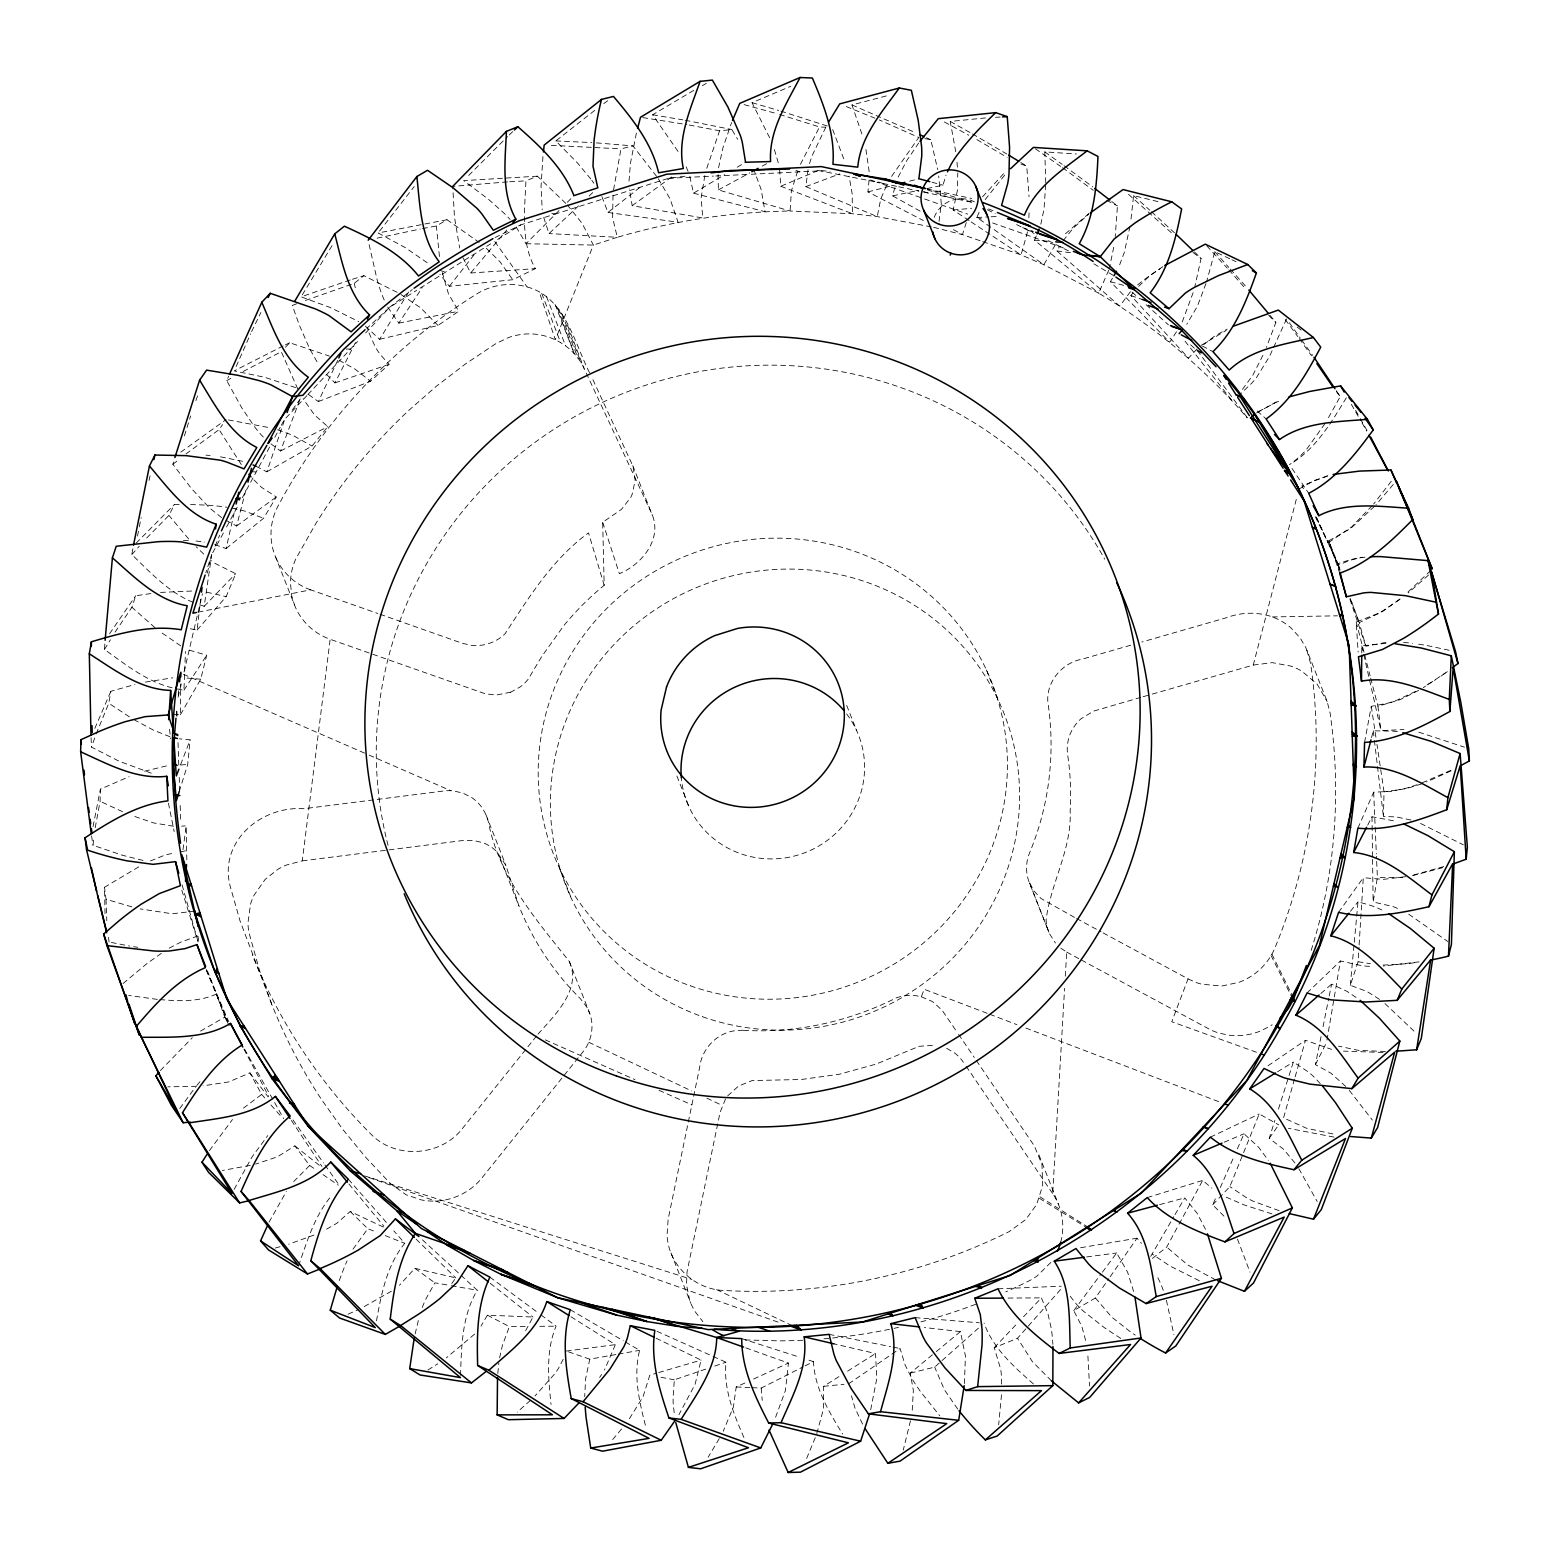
<?xml version="1.0" encoding="UTF-8"?>
<svg xmlns="http://www.w3.org/2000/svg" width="1550" height="1550" viewBox="0 0 1550 1550"><rect width="100%" height="100%" fill="white"/><g stroke="black" fill="none" stroke-linecap="round" stroke-linejoin="round"><path stroke-width="0.75" stroke-dasharray="5 3.75" d="M173.523 714.337L180.439 714.686L180.73 684.015M1361.753 652.918L1361.811 645.866L1387.017 643.231M629.009 181.176L630.462 163.157L636.43 132.874M718.057 174.588L718.406 189.914L790.093 211.013L852.423 213.726L877.242 216.612L931.298 226.881M95.209 827.739L100.111 801.273L100.401 789.144L129.154 776.627M1410.946 820.028L1396.143 816.908L1383.433 816.482L1384.034 791.856L1376.962 744.349M460.544 1375.334C461.474 1346.543 461.919 1315.717 477.264 1290.239L461.358 1275.611M705.792 1369.096L674.308 1379.81L673.514 1392.132A75.214 73.431 -21.5 0 0 673.262 1404.668L674.579 1415.848M713.077 1356.424L726.02 1362.217C723.211 1389.304 734.158 1415.169 744.736 1439.408M744.911 1383.007L736.211 1386.979L733.421 1406.993L723.211 1431.289M745.86 1347.899L788.446 1363.07L785.462 1390.35L774.535 1420.11M1045.669 184.799L1044.022 209.095L1040.825 224.149M177.146 688.917L183.946 690.234L185.458 651.62M1028.871 217.814L1029.064 212.66M1060.665 1242.325C1065.237 1225.934 1062.312 1207.663 1052.683 1193.616L1064.598 988.319M1065.296 976.229L1066.71 952.087L1060.646 948.058M1111.776 201.539L1117.453 205.898L1115.225 236.588M1001.494 1394.709L998.665 1424.76M186.833 859.804L186.194 825.762L181.583 826.189M565.789 203.341L537.366 176.177L525.915 180.846C524.83 209.889 520.393 242.071 535.331 268.634L512.779 279.717L449.345 286.304L439.929 274.234M1379.519 999.362L1367.061 991.516L1350.302 985.296L1358.091 961.756L1358.982 947.341M1359.118 944.938L1363.303 877.688L1383.084 879.393L1406.644 876.564M172.127 687.812C146.63 681.477 125.434 664.427 104.489 649.469L105.129 640.286M869.066 180.071L867.942 191.929L923.413 220.526M613.025 195.184L612.618 217.736L617.288 237.305C673.436 220.797 731.581 211.866 790.093 211.013L791.391 190.863L797.708 170.926M497.783 1373.455L498.848 1363.07M1350.302 985.296L1354.041 944.744M1354.274 942.361L1358.013 901.829L1369.58 905.084A75.698 73.916 -21.5 0 1 1379.345 908.784L1381.786 909.947M176.216 716.023L176.874 709.416L177.107 716.274M178.289 695.059L178.734 690.641M179.257 791.527L187.705 764.402L190.127 739.854L179.393 738.827M964.429 1383.588L965.417 1355.94L960.419 1331.624L924.42 1327.517M1158.005 201.616L1133.592 195.61L1130.88 220.197M886.484 185.574L880.71 199.175L877.242 216.612L805.845 186.62L808.054 169.667M542.946 156.531L541.028 186.426L542.229 209.851M190.34 628.757L197.121 630.075L200.667 599.269M912.233 1410.287L913.357 1390.544L910.276 1373.126L934.417 1353.15M143.026 860.424L122.469 855.271L92.981 845.292L94.085 836.516M271.696 1004.226L240.017 920.855L230.156 886.154C218.589 841.456 261.233 805.632 303.955 808.712L443.688 791.004A69.672 68.026 -21.5 0 1 446.109 790.752L448.493 790.655A96.953 94.647 -21.5 0 1 450.895 790.713A73.954 72.211 -21.5 0 1 453.278 790.887L462.656 793.019L470.929 797.068A63.395 61.903 -21.5 0 1 473.467 798.831C481.488 804.779 486.739 813.886 488.715 823.612C499.681 877.784 536.184 919.828 569.257 961.387L589.93 1013.913C594.289 1026.584 591.538 1041.271 583.11 1051.656L482.147 1177.671C469.999 1192.977 450.372 1201.909 430.861 1201.056A62.794 61.303 -21.5 0 1 421.213 1199.894L406.022 1194.74L390.464 1183.619L365.664 1157.288L342.744 1129.349L321.819 1099.957A550.308 537.269 -21.5 0 1 271.715 1004.226L259.489 970.319L248.949 932.519A67.948 66.34 -21.5 0 1 247.942 923.044L250.519 904.134A57.621 56.246 -21.5 0 1 254.064 895.164L265.166 879.393L277.857 869.317A66.359 64.79 -21.5 0 1 286.576 864.977L302.269 860.87L330.169 639.278C314.069 633.698 300.603 620.891 294.481 604.946L274.738 554.803C268.731 539.071 270.068 520.858 278.012 506.056C324.144 419.469 393.545 345.805 476.761 293.938C491.563 284.696 510.279 282.022 527.039 286.924C565.847 297.271 574.566 344.584 590.55 374.635M613.567 189.856L620.988 148.877L632.962 145.894L657.006 176.894M182.997 849.691L186.194 825.762M718.541 167.826L723.017 147.502L731.6 122.586M199.853 604.81L204.174 606.321L211.73 554.706M93.039 826.634L100.401 789.144M1113.733 247.225L1109.49 267.666M96.177 733.925L108.791 703.254L110.864 691.281L134.966 684.48M1326.974 1040.089L1340.401 960.981L1362.372 965.805A93.891 91.683 -21.5 0 0 1372.719 966.347M1397.538 908.416A74.071 72.308 -21.5 0 0 1393.024 906.556L1373.126 901.964L1377.388 877.649L1376.458 856.278M376.476 1320.813C381.397 1293.804 386.861 1265.168 404.782 1243.332L393.816 1230.874M615.893 1354.545L589.775 1359.176L585.629 1378.686L584.699 1396.666M192.898 602.233C168.64 592.313 150.273 572.337 131.828 554.532L133.087 547.499M625.347 1341.971L639.627 1350.321C632.904 1376.303 639.704 1403.079 646.176 1428.344M656.057 1338.192L701.084 1360.086L695.078 1384.344L678.939 1414.666M499.584 1357.955L502.413 1345.361L509.388 1326.606L528.085 1326.432M1129.989 226.281L1124.37 252.224L1118.964 266.677M939.067 221.359L941.276 203.457L938.699 175.964M1364.562 742.392L1371.285 706.335L1388.374 703.041A70.138 68.471 -21.5 0 0 1395.988 700.619L1416.138 691.126M137.504 536.145L138.88 529.151M139.326 526.806L141.166 517.487M1345.729 1086.453L1331.024 1073.22L1315.408 1064.637L1321.123 1036.233M1323.022 1026.759L1328.737 998.355M1329.222 995.991L1331.605 984.153L1347.183 991.438L1358.73 999.246M1194.43 251.972L1201.095 258.385L1194.876 286.498M910.47 1420.769L903.243 1450.161M415.129 1333.911L419.081 1317.442M214.733 544.651L226.106 548.526L235.096 508.71M149.052 480.403L150.118 475.792M704.843 175.576L701.104 197.896L702.809 217.969L632.187 205.685L629.339 188.887M178.076 697.248L181.311 683.492M184.024 672.002L202.411 593.805M207.254 573.209L211.575 554.881L205.821 572.841M1229.692 258.714L1214.774 251.701L1206.656 281.577M180.439 714.686L200.706 679.21L206.731 655.224L189.546 650.206A72.075 70.37 -21.5 0 1 187.259 649.217M926.958 188.577L942.962 185.167L946.023 175.131M969.118 220.584L953.134 210.025L957.338 190.844L957.784 172.903M870.693 1409.744L876.835 1378.337L875.498 1353.518L834.074 1343.85M226.087 520.335L236.608 526.012L246.721 486.758M1371.537 737.626L1373.281 730.844L1393.159 731.116A88.582 86.49 -21.5 0 1 1398.546 731.852M920.119 211.129L892.606 195.862L895.706 184.314M1152.27 694.09L1253.272 665.066L1296.575 498.286M1294.502 1079.091L1283.555 1117.899L1306.418 1128.206L1335.926 1134.6M1295.161 1076.804L1305.468 1040.283L1331.605 1049.408M706.761 168.291L719.568 130.801L731.833 129.541L737.645 139.248M1193.132 292.64L1181.798 323.175M221.611 517.642L209.405 507.838L191.58 488.676L172.864 464.283L174.201 459.808M1311.164 950.363C1335.461 874.084 1341.447 792.321 1330.113 713.136L1327.168 701.549L1305.836 647.629L1300.121 637.903L1291.324 628.234A54.211 52.913 -21.5 0 0 1286.81 624.631C1269.741 612.018 1246.471 610.196 1226.864 617.597L1141.885 642.01M184.392 435.879L190.65 415.923M1294.928 1162.926L1283.381 1149.073L1269.217 1138.32L1274.894 1120.379M1278.44 1109.161L1288.379 1077.754M1289.077 1075.506L1293.339 1062.041L1307.638 1071.476A85.386 83.351 -21.5 0 1 1313.625 1076.572L1322.576 1086.066M115.068 632.109L131.905 607.29L135.722 595.723L151.745 593.456M1108.715 270.184L1098.698 293.183C1154.498 326.449 1204.854 368.571 1247.207 417.861M743.167 1030.266L738.013 1030.382A25.497 24.897 -21.5 0 0 734.526 1030.789C716.313 1033.404 701.549 1049.331 699.631 1067.543L668.127 1219.308L667.023 1235.331A91.799 89.629 -21.5 0 0 667.721 1241.259C671.828 1268.113 696.454 1289.348 723.424 1290.433C821.694 1296.091 921.107 1275.495 1009.186 1231.591L1025.751 1219.559L1036.659 1204.505L1042.704 1185.421L1041.949 1164.457L1034.373 1145.993L975.551 1059.328M298.569 1265.788C306.919 1241.957 314.34 1216.421 330.789 1196.619M540.969 1314.942L556.101 1326.161C545.658 1350.922 548.351 1378.473 551.025 1404.474M816.773 1433.576L823.515 1408.872L823.651 1386.32L839.596 1376.226M570.981 1316.764L615.331 1344.644L604.5 1370.045M1205.978 283.553L1197.375 306.261L1186.738 324.299M256.137 466.337L266.832 471.839L284.754 419.391M195.881 400.617L198.187 394.068M725.555 1098.931L720.072 1112.396L687.038 1271.93L686.495 1284.64L689.634 1300.179A60.915 59.462 -21.5 0 0 695.097 1311.629L702.886 1321.666M151.319 773.179L119.079 761.205L91.45 747.081L95.403 736.114M1269.876 315.212L1275.882 322.4L1266.389 347.452M815.281 1437.664L805.283 1461.689M270.979 443.862L280.531 450.992L299.906 399.571M339.237 1280.61L343.054 1270.516A191.754 187.221 -21.5 0 1 347.103 1260.809M743.69 1030.304C796.312 1033.462 849.226 1021.469 896.249 997.909C904.231 995.003 913.105 994.558 921.32 996.805L924.188 989.268L987.466 1013.409M1103.116 932.887L1188.056 978.864L1171.781 1021.741L1256.604 1052.314M180.614 764.673L190.127 739.854M422.239 1307.522L424.177 1302.697A77.868 76.028 -21.5 0 1 428.827 1293.707L434.891 1282.819L449.016 1285.299M94.821 728.423L110.864 691.281M966.289 222.657L962.453 234.631L980.491 240.87M1218.959 1198.189L1229.867 1186.603L1259.22 1113.966L1278.731 1124.835M1286.597 318.912L1269.353 356.713L1256.779 377.115A75.659 73.858 -21.5 0 1 1251.78 383.16L1239.225 395.134M215.159 546.143L219.635 535.234M197.121 630.075L226.164 596.614L235.678 573.674L215.334 563.561A103.811 101.351 -21.5 0 1 211.439 560.674M982.739 241.645L1021.043 254.898L1043.867 264.701L1098.698 293.183L1034.528 240.153L1037.202 233.818M898.186 177.068L906.576 160.909L918.685 143.007M990.683 227.172L976.907 217.446L979.581 211.11M263.306 437.061L261.466 435.124A129.347 126.286 -21.5 0 1 253.444 425.243L241.606 407.534L226.746 380.661L228.625 376.243M1357.897 828.184L1373.668 792.186L1391.009 791.391L1406.683 788.078A199.562 194.835 -21.5 0 0 1416.874 784.746M1223.957 1216.149L1212.72 1204.815L1216.498 1196.193M1220.296 1187.591L1233.587 1157.462M1237.384 1148.841L1244.03 1133.786L1258.445 1147.019L1268.365 1160.349M236.142 366.536L250.616 333.831M800.439 164.3L819.524 126.984L825.685 127.197M1262.959 355.221L1252.923 375.061L1240.736 391.685M308.605 394.591L318.37 401.586L337.803 360.181M251.584 331.661L260.904 312.48M563.231 1359.272L559.027 1367.371A67.735 66.127 -21.5 0 1 554.997 1373.552L535.002 1395.949M146.669 538.024L168.931 515.433L174.394 504.506L181.311 504.525M1315.408 1064.637L1326.587 1042.414M326.604 374.441L334.955 382.889L355.512 342.511M234.127 1189.392L252.03 1156.92L267.782 1135.588M269.041 1222.156L286.382 1191.427M525.644 1330.694L532.987 1317.035L487.397 1315.175L481.004 1326.083M1367.681 825.181L1372.002 816.773L1396.802 821.384M1188.056 978.864L1195.186 982.099A48.263 47.12 -21.5 0 0 1201.909 984.231L1221.826 986.033L1238.896 982.332A64.616 63.085 -21.5 0 0 1243.584 980.394C1257.534 973.981 1268.966 962.259 1274.856 948.058C1311.92 858.681 1324.688 759.461 1310.641 663.691L1306.553 649.237M212.699 552.788L223.975 531.844M226.571 527L237.537 506.598M242.323 497.724L270.572 445.218M274.815 437.313L280.201 427.316M281.267 425.32L284.231 419.817L306.823 395.715M1152.425 1258.406L1166.724 1247.072L1177.961 1226.224M1179.085 1224.151L1202.664 1180.402L1211.829 1188.094M719.278 1438.632L708.156 1457.174M1336.274 390.697L1340.227 396.606L1327.11 420.089M825.84 127.139L812.646 154.612A90.636 88.505 -21.5 0 0 809.236 164.746M1150.72 1256.391L1173.796 1216.692M1175.016 1214.599L1184.743 1197.898L1196.987 1213.088L1205.532 1229.305M302.308 294.829L333.308 243.583M353.012 1249.126L367.834 1228.724L376.534 1232.153M226.106 548.526L263.539 518.32L276.326 496.949L261.388 487.262L252.127 478.136M891.599 176.409L918.762 137.466L879.296 119.931M1346.311 397.827C1331.14 422.724 1315.446 449.577 1289.464 464.671M1130.415 291.691L1119.759 306.164L1056.887 250.906L1059.27 246.973M1176.508 331.797L1169.669 342.24L1110.381 281.654L1113.966 275.764L1093.719 263.733M104.489 649.469L110.379 639.821M985.18 199.601L1006.028 173.445M365.277 326.081L379.634 339.314L409.743 290.296M109.566 633.756L135.722 595.723M209.424 1150.604L232.5 1119.468M183.946 690.234L206.731 655.224M1324.94 423.654L1306.379 449.616A81.608 79.67 -21.5 0 1 1301.031 455.235A77.849 76.008 -21.5 0 1 1295.238 460.272L1290.84 463.683M387.733 307.132L398.815 323.117L422.278 287.525M185.942 453.956L219.073 429.621L222.561 424.584M1063.223 240.676L1073.026 228.334L1088.759 214.113M1085.639 1340.44L1081.803 1326.354L1073.743 1310.641L1095.424 1297.97L1108.831 1278.692M1110.168 1276.754L1137.003 1238.198L1141.459 1243.352M599.598 1377.446L601.632 1374.521M1269.217 1138.32L1278.343 1125.339M179.761 1108.541L195.416 1087.17M629.377 1418.715L643.056 1396.802L649.799 1375.141L656.502 1373.184M451.786 1283.536L455.797 1277.878L414.877 1268.326L399.454 1285.279M1338.599 912.311L1363.303 877.688M292.466 409.781L300.293 398.873M1073.743 1310.641L1100.946 1274.119M1102.379 1272.201L1116.697 1252.981L1127.625 1272.24L1133.767 1291.848M1391.319 481.217L1373.629 504.041M379.595 231.086L414.218 186.542M1055.221 244.919L1043.867 264.701L992.659 228.567M1050.842 1262.456L1037.008 1276.038A60.101 58.668 -21.5 0 1 1028.677 1281.056A551.18 538.102 -21.5 0 1 1005.718 1291.906M449.345 286.304L474.261 254.549M536.533 1036.001L462.675 1128.206C441.401 1156.339 395.579 1159.729 370.993 1134.174C319.862 1083.121 279.194 1021.818 252.224 954.781M538.044 1034.121C554.067 1015.889 582.296 989.288 569.257 961.387M1350.476 911.264L1358.013 901.829M621.511 1429.061L611.727 1440.725M266.832 471.839L312.034 446.051L327.806 426.657L314.514 414.916L303.141 398.815M982.564 196.811L1005.233 171.876M1393.256 484.452L1375.993 504.757M196.773 1085.523L202.236 1078.916M1197.142 348.827L1188.521 358.147L1130.861 295.546L1133.806 291.981M463.024 257.804L470.657 273.013L506.811 229.943M727.648 1095.928L738.517 1086.066L752.157 1080.563L801.311 1079.497L839.17 1074.266L876.079 1064.114L919.131 1046.289L935.677 1045.204M160.386 1070.566L192.297 1037.744M293.667 1181.584L309.69 1165.464L294.868 1145.876L277.469 1156.823L255.614 1164.108M1372.176 505.668L1351.445 527.116L1328.214 542.771L1338.309 565.149L1350.089 560.248L1362.489 557.225M1001.668 1384.111L1001.552 1378.977A94.976 92.729 -21.5 0 0 1000.719 1369.251L994.247 1347.725L1017.517 1338.27L1062.021 1287.914M131.828 554.532L139.248 546.278M1138.63 286.304L1150.139 275.474L1163.062 266.522M307.888 394.572L357.546 341.562M474.61 1334.104L446.342 1357.858M136.148 543.12L174.394 504.506M365.587 332.998L389.709 307.268L412.242 289.637M1212.72 1204.815L1217.389 1199.855M994.247 1347.725L1017.013 1323.661M1023.523 1316.783L1041.406 1297.873L1047.897 1313.586L1051.346 1328.815A198.691 193.983 -21.5 0 1 1052.876 1344.373M285.452 347.219L289.714 342.763L329.414 356.093M383.334 1227.058L350.222 1211.48L336.679 1223.376L323.718 1230.797M1374.501 506.308L1350.728 528.453L1328.737 540.814L1339.704 573.171M204.174 606.321L235.678 573.674M468.681 175.441L507.586 136.574M516.189 226.92L526.012 243.718L559.046 210.548M567.319 202.256L573.926 195.61M1430.611 570.613L1406.431 593.514M1307.096 992.949L1340.401 960.981M509.291 134.928L512.721 131.653M1065.451 233.759L1089.786 212.718M543.701 217.407L549.01 233.585L578.634 205.821M589.097 196.017L594.328 191.115M1428.577 575.031L1408.214 592.933M530.371 1400.464L517.196 1412.147M318.37 401.586L370.586 381.281L389.05 364.327L380.699 355.028A75.02 73.237 -21.5 0 1 375.119 346.619L366.943 328.29L389.709 307.268L416.698 290.296M910.276 1373.126L934.669 1367.1L982.312 1324.727M1203.711 344.604L1214.619 336.079L1227.193 329.084M1320.891 993.472L1331.605 984.153M123.128 983.475L147.153 963.403L164.726 950.964M243.447 1108.114L261.679 1094.436L249.938 1072.871L228.741 1081.919L203.069 1085.853M936.278 1351.6L960.419 1331.624M1137.564 284.909L1145.644 278.574A276.675 270.107 -21.5 0 1 1160.078 268.809M1400.038 598.881L1382.174 611.824L1359.195 622.616L1365.821 646.234L1388.432 641.913M305.35 300.468L354.233 283.34L363.882 275.668L397.304 292.427M590.821 179.006L577.433 162.905L555.791 140.934L596.033 109.352M172.864 464.283L178.463 459.866M601.865 196.598L607.988 212.447L641.719 186M1201.173 345.321L1226.224 330.441M180.749 452.154L226.087 419.585M1441.287 675.936L1446.848 671.789M1399.863 599.443L1379.752 612.831L1356.192 621.938L1358.149 652.143M603.783 103.617L607.658 100.75M236.608 526.012L276.326 496.949M632.187 205.685L671.964 176.758M200.512 1031.099L224.808 1017.11L216.419 994.054C198.594 1002.153 178.521 1001.145 159.495 999.556M510.202 692.501L520.296 686.844A40.397 39.428 -21.5 0 0 528.221 679.171L541.667 656.599L563.774 625.677A285.839 279.058 -21.5 0 1 604.19 585.299L602.679 522.273L621.356 509.466L630.695 497.531A103.908 101.448 -21.5 0 0 632.051 494.644L635.171 480.5L633.039 466.337L591.558 376.786M848.625 1383.821L900.104 1348.5L905.026 1364.794L912.001 1378.764A212.118 207.08 -21.5 0 0 920.681 1391.842L939.804 1415.848M379.634 339.314L437.991 325.461L458.703 311.279L448.493 293.957L442.254 272.374M1268.016 1065.761L1305.468 1040.283M1447.351 671.673L1423.307 687.638M1256.604 412.978L1278.924 400.423M1298.978 489.025L1314.788 480.287L1329.028 475.772M391.433 1291.189L362.429 1307.58M1258.581 411.525L1276.541 402.147A214.365 209.289 -21.5 0 1 1281.443 400.326M105.032 913.667L104.509 887.259L140.837 865.636M427.936 1370.006L437.778 1363.787M847.579 1371.188L875.498 1353.518M420.011 288.203L490.594 243.854M685.081 176.216L668.515 178.308L555.404 213.977L551.316 213.047L554.842 214.152L520.761 224.886L494.644 241.316L527.039 286.924M1426.911 685.003L1435.726 679.559M1277.491 1071.806L1293.339 1062.041M678.028 151.435L652.608 114.778L694.361 90.036M689.827 176.564L693.509 193.169L724.741 174.627M737.219 167.206L745.55 162.266M422.53 228.586L436.364 225.971L447.02 219.732L479.221 242.478M169.182 948.174L180.827 942.109L197.703 936.026M1418.696 690.389L1399.805 699.806L1377.931 706.257L1380.992 730.631L1403.932 729.566M226.746 380.661L230.834 378.355M243.137 371.477L281.286 351.714L298.026 389.534M702.363 85.618L706.354 83.409M718.406 189.914L749.735 172.903M762.251 166.083L768.509 162.692M280.531 450.992L327.806 426.657M752.118 1387.676L761.224 1388.064L803.016 1366.906M805.109 1365.86L813.459 1361.617C814.68 1388.393 829.056 1411.934 842.677 1434.099M495.051 237.596L520.761 224.886M1451.071 770.854L1426.62 781.975M283.166 345.902L234.205 370.896L264.798 377.309L297.445 388.198M285.336 344.856L289.714 342.763M1210.376 1137.138L1259.22 1113.966M1450.684 770.428L1421.892 782.905M753.61 1379.016L788.446 1363.07M348.072 1314.187L358.689 1309.44M150.408 860.967L162.672 855.988A80.581 78.663 -21.5 0 1 169.996 853.876L175.092 852.849M769.614 137.679L752.041 102.688L790.771 86.296M1224.151 1142.214L1244.03 1133.786M779.611 169.279L780.774 186.271L817.722 170.694M314.011 1235.079L288.707 1244.224M296.67 303.781L292.33 305.427L299.208 324.822L309.651 348.75L318.544 364.405M805.845 186.62L839.712 173.91M1421.718 783.874L1406.586 788.582L1384.034 791.856M334.955 382.889L389.05 364.327M714.783 1366.054L726.02 1362.217M510.628 692.191L496.213 695.059L485.266 693.799L330.169 639.278M1443.747 866.586L1412.186 875.382M1442.624 867.671L1410.597 876.176M1339.433 569.567L1328.737 540.814L1337.824 563.619L1349.411 560.034A75.427 73.625 -21.5 0 1 1359.718 557.787L1365.007 557.148M350.203 279.969L301.146 296.825L330.363 307.539L358.689 321.567M352.47 279.252L363.882 275.668M144.557 771.202L167.497 765.681M1147.252 1197.608L1202.664 1180.402M658.731 1372.525L701.084 1360.086M1130.725 645.207L1082.307 659.118C1062.254 662.664 1045.94 681.826 1047.878 702.46C1055.569 753.203 1049.272 805.884 1029.413 853.256C1025.809 862.226 1025.577 872.514 1028.948 881.601L1049.602 933.914L1055.434 943.02M1140.781 697.384L1093.661 711.101L1081.106 718.696A40.533 39.564 -21.5 0 0 1072.019 730.166A39.234 38.304 -21.5 0 0 1068.202 740.377L1067.562 743.961A42.896 41.889 -21.5 0 0 1067.64 754.773A283.65 276.927 -21.5 0 1 1070.159 810.882C1071.961 849.284 1050.513 883.19 1046.095 919.983A40.106 39.157 -21.5 0 0 1048.246 930.581L1049.602 933.914M1143.086 696.725L1149.964 694.749M275.28 1248.06L284.231 1245.503M861.897 133.998L851.958 104.935L888.557 95.344M1159.594 1204.621L1184.743 1197.898M867.942 191.929L891.095 185.942M909.618 181.156L918.879 178.754M1327.846 475.598L1301.845 485.867L1305.255 491.834M1253.272 665.066L1272.298 662.644L1291.053 666.132A58.532 57.137 -21.5 0 1 1302.019 671.286L1317.229 684.286L1327.168 701.549M180.575 851.977L187.434 850.311M195.029 911.09L172.186 913.783L140.159 908.881M377.154 238.157L420.224 229.013M250.306 1165.387L222.367 1170.463M892.606 195.862L917.794 190.514M145.409 682.097L172.806 677.815M398.815 323.117L458.703 311.279M198.109 612.134L310.678 589.833L377.774 613.471M618.256 1354.119L639.627 1350.321M447.02 219.732L378.181 232.965L405.422 247.729L430.028 264.662M1419.141 961.852L1383.336 966.076M1080.641 1247.731L1137.003 1238.198M1086.647 1256.934L1116.697 1252.981M566.254 1351.058L615.331 1344.644M302.269 860.87L463.179 840.468L472.769 840.352L482.089 842.464A37.587 36.696 -21.5 0 1 488.773 845.525A43.148 42.121 -21.5 0 1 490.866 846.823A40.029 39.079 -21.5 0 1 496.601 851.396L505.959 865.501L518.843 905.723A286.847 280.046 -21.5 0 0 580.417 998.743L586.985 1007.326L589.93 1013.913M955.73 151.706L950.247 121.442L985.994 117.878M823.651 1386.32L844.072 1384.266M1402.692 877.358L1377.388 877.649M953.134 210.025L971.598 208.281M160.502 592.41L193.537 590.957M180.691 765.041L187.705 764.402M470.657 273.013L535.331 268.634M196.482 1086.298L167.787 1086.841M995.429 117.316L1000.157 117.044M507.431 181.892L452.736 186.388L454.479 217.136L459.672 248M509.737 181.757L525.915 180.846M668.515 178.308L713.349 176.099M715.712 175.983L748.882 174.356M751.285 174.239L822.895 170.713L829.986 171.449M976.907 217.446L988.764 216.884M991.148 216.787L998.258 216.458M537.366 176.177L463.663 180.614L488.366 199.194L504.021 213.164A129.212 126.131 -21.5 0 1 510.086 219.422M998.045 1288.806L1061.266 1286.209M1383.046 1052.431L1343.501 1051.132M1272.337 616.939L1337.476 615.815M539.749 1326.316L556.101 1326.161M1008.081 1298.067L1041.406 1297.873M346.173 349.06L350.552 349.041M190.553 504.544L205.646 505.067A280.938 274.292 -21.5 0 1 227.017 507.238M1385.371 1051.442L1358.672 1050.416L1338.522 1046.134M1383.123 965.107L1406.916 963.712A328.581 320.792 -21.5 0 0 1417.727 962.259M526.012 243.718L593.398 245.074L617.288 237.305L549.01 233.585M745.201 1339.956L779.669 1340.866A552.304 539.206 -21.5 0 0 802.687 1340.246M551.316 145.332L620.988 148.877M183.384 540.369L189.119 540.543M736.211 1386.979L749.851 1387.579M555.791 140.934L591.751 142.581M200.706 679.21L184.779 677.854M818.148 170.461L874.607 181.679M1045.746 182.687L1044.797 151.881L1076.456 153.993M250.906 471.646L256.196 471.956M173.484 826.227L153.605 822.934L132.37 815.688M1034.528 240.153L1050.997 241.471M915.178 1317.636L979.329 1322.789M596.44 142.891L632.962 145.894M205.976 455.138L210.083 455.506M1403.564 642.378L1412.496 643.327M195.998 541.008L204.716 542.151M157.306 999.382L128.689 995.449M1333.969 1137.099L1288.418 1128.303M1358.091 961.756L1370.471 963.712M1056.887 250.906L1070.585 252.727M607.988 212.447L678.067 222.251L670.026 198.787L658.246 178.657M228.373 419.914L270.882 427.955M220.526 456.824L244.067 461.609M1418.618 644.199L1425.109 645.168M642.804 117.606L686.882 124.601M133.668 946.682L137.756 947.321M652.608 114.778L682.814 119.854M685.139 120.241L731.833 129.541M451.36 1285.706L477.264 1290.239M206.537 592.139L226.164 596.614M1427.143 645.556L1451.052 650.651M689.208 125.046L719.568 130.801M933.643 227.327L962.453 234.631L951.874 228.761M660.939 1377.272L674.308 1379.81M924.808 138.589L930.833 139.752L937.692 169.609M111.348 942.458L129.599 946.062M829.134 1334.356L890.649 1346.621M893.013 1347.086L900.104 1348.5M232.171 508.032L244.822 511.074L263.539 518.32M927.113 189.023L971.695 198.458M896.501 186.31L876.951 182.164L922.308 198.148M898.748 186.794L918.976 191.076L914.616 189.546M923.509 192.026L973.322 202.585L927.908 189.197M1418.812 732.181L1464.459 747.178M693.509 193.169L765.041 211.73L761.244 189.759L754.114 170.422M131.886 906.886L106.02 899.252L104.509 887.259M932.015 182.261L942.962 185.167M744.155 104.625L777.364 113.809M1110.381 281.654L1123.653 285.374M1271.949 1213.863L1244.34 1205.009L1224.907 1196.6M752.041 102.688L778.623 110.457M780.832 111.116L829.618 126.751M439.522 270.32L445.625 272.122M921.32 996.805L931.511 1001.126A30.903 30.167 -21.5 0 1 934.107 1002.811L942.264 1010.503L957.241 1032.378M1279.099 1210.666L1253.272 1201.25A93.388 91.159 -21.5 0 1 1246.471 1197.704L1229.867 1186.603M277.624 429.815L292.369 435.104L312.034 446.051M779.572 114.429L819.524 126.984M169.919 736.715L153.682 730.244L134.695 720.072M364.541 1175.888L691.901 1279.447M741.733 1338.619L800.013 1357.316M808.984 1360.183L813.459 1361.617M923.645 191.58L928.043 192.994M878.482 181.989L883.016 183.443M1028.057 230.369L1032.571 231.841M589.775 1359.176L568.346 1351.794M1130.861 295.546L1142.098 299.402M1020.946 164.068L1026.72 166.083L1029.045 196.676M927.346 189.797L949.123 197.47M1022.574 227.598L1033.462 231.434M870.596 179.936L874.839 181.428M924.575 198.962L967.665 214.152M976.732 217.349L983.533 219.732M992.601 222.929L1064.869 248.407M795.964 170.442L799.916 171.837M380.021 614.265L462.287 643.269L471.278 645.304A23.812 23.25 -21.5 0 0 474.726 645.536C485.828 645.943 497.007 641.623 504.951 633.873C528.918 597.467 552.381 559.085 588.516 532.871L604.19 585.299M369.074 1177.574L781.297 1323.254M310.678 589.833C294.345 584.137 280.744 571.059 274.738 554.803M989.733 1014.281L1016.858 1024.628M1025.887 1028.076L1220.257 1102.244M780.774 186.271L852.423 213.726L852.171 193.866L849.09 176.177M385.214 1235.602L404.782 1243.332M846.3 106.562L874.898 118.149M1420.536 823.438L1463.374 844.847M988.609 208.901L992.988 210.703M851.958 104.935L915.527 132.699M122.605 811.735L100.111 801.273M183.481 674.308L366.924 754.153M369.132 755.121L450.895 790.713M1199.293 1280.707L1169.921 1265.982L1152.367 1254.183M545.29 1039.876L634.996 1079.652M659.06 1090.328L691.881 1104.879M656.987 1331.314L710.927 1355.456M926.454 137.737L930.833 139.752M1231.824 259.722L1236.086 261.718M588.748 1042.259L691.571 1090.929M706.877 1098.175L722.203 1105.441M1215.646 1279.835L1187.668 1264.936L1166.724 1247.072M716.643 1289.639L791.876 1325.483M339.062 360.259L355.066 369.132L370.586 381.281M946.682 1048.323L954.839 1053.147A43.342 42.315 -21.5 0 1 961.581 1059.754L963.441 1062.293M987.273 209.676L995.255 213.726M1016.606 224.576L1034.16 233.488M1048.42 240.715L1068.512 250.926M1106.622 200.318L1117.453 205.898M487.397 1315.175L509.388 1326.606M602.679 522.273L619.361 573.674C642.611 564.181 663.71 537.521 651.019 512.081L584.04 368.319C573.519 345.282 547.441 331.196 522.428 334.316A63.279 61.787 -21.5 0 0 508.826 337.416L496.233 343.403L465.562 363.882L436.286 386.299L408.599 410.556A552.808 539.71 -21.5 0 0 315.696 523.784L296.069 558.387A57.311 55.955 -21.5 0 0 292.718 567.397A64.461 62.93 -21.5 0 0 291.303 573.655A65.391 63.841 -21.5 0 0 290.451 583.168L291.749 595.839L294.481 604.946M1202.374 346.018L1212.933 351.637M1074.479 917.387L1041.193 898.613L1034.044 891.114L1028.948 881.601M1076.591 918.53L1101.101 931.802M1066.71 952.087L1079.323 958.908M1081.416 960.051L1210.414 1029.762A57.311 55.955 -21.5 0 0 1219.424 1033.191L1228.898 1035.168A60.644 59.21 -21.5 0 0 1238.586 1035.632L1241.841 1035.458A64.209 62.678 -21.5 0 0 1251.451 1033.908A60.14 58.726 -21.5 0 0 1260.731 1030.886L1269.431 1026.468A60.024 58.609 -21.5 0 0 1272.143 1024.705M944.376 121.966L968.769 135.218M950.247 121.442L970.474 132.816M972.489 133.939L1006.686 153.954M570.284 1309.711L623.313 1340.769M976.907 139.616L1007.093 157.364M1408.717 914.19L1447.816 941.528M180.769 645.866L160.115 631.644M401.062 294.558L420.515 307.733L437.991 325.461M1020.714 162.44L1026.72 166.083M129.444 716.856L108.791 703.254M1039.411 1198.305L1086.492 1227.503M1120.766 1338.425L1104.569 1327.827L1083.644 1311.378A98.832 96.487 -21.5 0 1 1076.436 1304.189L1070.081 1296.091M1039.953 1196.794L1087.558 1226.844M971.114 221.902L1021.043 254.898L1027.146 233.256A108.461 105.884 -21.5 0 0 1027.96 228.16M309.69 1165.464L315.425 1169.397M323.039 1174.648L338.287 1185.149M1035.361 148.761L1060.607 166.373M1062.564 167.729L1093.254 190.301M1192.899 252.456L1201.095 258.385M1044.797 151.881L1062.157 164.358M1064.075 165.734L1092.808 186.949M414.877 1268.326L434.891 1282.819M489.916 1277.142L539.09 1313.548M1297.176 327.069L1302.465 331.138M490.226 1283.322L532.987 1317.035M294.868 1145.876L321.567 1167.072M1384.964 1003.586L1416.584 1033.54M154.981 627.673L131.905 607.29M486.293 248.291L499.836 261.562L512.779 279.717M1033.443 1383.956C1013.894 1366.712 993.143 1348.423 984.076 1323.158M1128.497 194.331L1172.711 233.934M1257.186 411.002L1266.156 418.946M1133.592 195.61L1149.79 210.18M1151.592 211.788L1174.435 232.771M1190.594 344.836L1195.902 349.622M1132.062 292.059L1137.351 296.806M1146.147 304.749L1168.409 324.822M1051.365 1380.779L1032.242 1361.423L1017.517 1338.27M422.472 1239.864L459.594 1273.984M203.767 554.125L196.133 546.743M1268.675 315.367L1275.882 322.4M416.097 1239.109L455.797 1277.878M350.222 1211.48L367.834 1228.724M1206.83 245.888L1227.29 268.169M1228.859 269.874L1245.871 289.094M567.261 204.891L581.928 223.064L593.398 245.074L555.346 339.702L539.264 292.001M1214.774 251.701L1228.743 267.336M1230.312 269.08L1245.832 286.459M188.674 538.954L168.931 515.433M348.363 1179.259L387.539 1223.744M261.679 1094.436L264.779 1097.962M270.959 1104.976L281.79 1117.279M1349.275 1090.348L1372.37 1120.108M1095.424 1297.97L1111.544 1316.919L1129.931 1331.469A332.494 324.609 -21.5 0 0 1135.259 1335.112M348.963 1184.026L383.877 1226.186M1185.033 341.194L1232.424 401.082M957.706 1409.086L944.454 1389.866L934.669 1367.1M249.938 1072.871L268.111 1096.877M1336.584 391.782L1340.227 396.606M1197.259 350.397L1247.246 417.609M1285.279 319.552L1297.815 336.621M1299.191 338.501L1311.513 355.783M591.848 180.401L593.921 183.21M1289.329 322.729L1300.295 338.074M1301.651 339.993L1312.618 355.318M292.989 1119.933L323.524 1162.984M324.919 1164.941L338.811 1184.51M241.296 464.554L219.073 429.621M958.578 1034.334L974.272 1057.449M966.134 1066.264L1052.683 1193.616M1292.022 468.488L1308.723 493.307M291.381 1120.437L322.012 1166.491M1298.842 1168.681L1317.209 1201.502M1351.329 404.356L1360.822 420.748M1362.024 422.801L1366.654 431.074M1355.63 410.324L1359.118 416.524M1360.28 418.577L1368.418 433.051M244.571 1049.195L283.689 1118.674M862.594 1424.14L854.883 1407.807L851.454 1395.794M243.951 1049.137L268.673 1096.296M229.226 1025.693L224.808 1017.11L226.823 1021.198M1271.077 955.556L1291.731 996.96M1315.291 516.731L1328.214 542.771L1316.047 516.518M1271.891 954.161L1292.371 995.759M1316.628 518.01L1338.309 565.149M1237.462 1239.128L1250.017 1272.182M686.185 166.858L688.219 171.779M206.266 969.816L228.761 1021.779M832.699 129.58L845.002 162.091M206.247 969.893L227.385 1021.237L207.409 970.901M384.206 300.041L382.211 295.178A181.408 177.107 -21.5 0 1 377.289 280.472L368.629 242.459M216.419 994.054L227.521 1021.489M986.42 669.929L998.587 700.833M1038.926 1154.827L1058.631 1204.815M846.688 705.405L856.394 730.05M676.885 776.007L689.227 807.356M559.221 867.496L571.388 898.399M486.022 814.932L505.959 865.501M1029.433 882.764L1048.246 930.581M632.768 465.562L652.395 515.414M561.894 313.778L581.289 363.126M558.717 308.973L578.034 358.205M670.956 1252.865L690.757 1303.143M499.468 856.511L518.843 905.723M555.074 304.478L574.294 353.652L557.051 306.9M546.53 296.651L565.537 345.747M541.706 293.376L560.596 342.472M567.533 325.229L584.04 368.319M1163.275 1290.375L1161.551 1285.764A84.417 82.421 -21.5 0 0 1159.632 1281.346A72.598 70.893 -21.5 0 0 1157.424 1277.006M1350.128 598.3L1359.195 622.616L1350.147 597.661M1339.529 570.245L1337.824 563.619L1340.285 570.419M774.38 149.575L778.739 164.319M1337.824 563.619L1340.091 570.303M1349.934 599.346L1365.821 646.234M181.815 890.204L198.051 941.916M182.106 884.934L197.838 940.85M1166.414 1300.237L1173.931 1334.802M1356.192 621.938L1364.058 652.395M1364.659 654.72L1370.084 675.8M1370.684 678.144L1377.931 706.257M354.233 283.34L355.299 287.757M1361.811 645.866L1380.992 730.631M865.946 149.439L869.279 172.418M168.427 803.21L174.181 831.575M1371.285 706.335L1376.613 741.966M91.586 835.954L92.981 845.292M439.444 256.525L436.364 225.971M198.051 936.336L198.613 940.908M1373.281 730.844L1374.114 737.974M1374.404 740.357L1377.233 764.15M1377.504 766.533L1383.433 816.482M761.224 1388.064L762.232 1400.367M108.558 937.285L109.062 942.012M169.589 729.217L170.5 738.73M1087.906 1355.979L1089.534 1386.029M956.989 162.188L957.435 167.594M1373.668 792.186L1376.342 853.914M91.082 737.742L91.45 747.081M106.02 899.252L106.795 920.797M178.017 742.624L178.812 766.068M179.219 777.422L179.684 791.042M180.188 805.516L180.749 821.965M1372.002 816.773L1372.525 857.014M1372.564 859.378L1373.126 901.964M920.933 1321.879A552.304 539.206 -21.5 0 0 925.389 1320.678A551.18 538.102 -21.5 0 0 978.011 1303.395M898.516 1327.362A552.304 539.206 -21.5 0 1 894.001 1328.35M889.487 1329.299A552.304 539.206 -21.5 0 1 823.36 1338.871M846.649 713.93A92.089 89.919 -21.5 0 1 805.264 852.558A92.089 89.919 -21.5 0 1 681.341 777.964M388.062 845.351A388.856 379.634 -21.5 0 1 623.003 393.506A388.856 379.634 -21.5 0 1 1104.704 559.163M934.204 217.368A28.656 27.977 -21.5 0 1 974.388 201.81M702.576 1016.761A235.348 229.768 -21.5 0 0 1016.432 758.105A235.348 229.768 -21.5 0 0 635.965 623.991A235.348 229.768 -21.5 0 0 702.576 1016.761M690.409 985.839A235.348 229.768 -21.5 0 0 1004.245 727.202A235.348 229.768 -21.5 0 0 623.778 593.069A235.348 229.768 -21.5 0 0 690.409 985.839"/><path stroke-width="1.5" d="M91.353 646.486L91.392 641.816C120.338 633.097 150.776 624.669 181.234 629.765L187.259 605.759C157.073 600.528 134.482 577.065 112.414 557.826L116.25 546.259L158.274 541.686A211.711 206.693 -21.5 0 1 174.317 541.493A127.119 124.097 -21.5 0 1 181.776 541.977L206.693 547.15L216.206 524.21C187.162 514.697 168.369 488.192 149.439 465.988L154.922 455.041L186.174 455.642L220.255 460.176A74.013 72.269 -21.5 0 1 227.307 462.287L244.067 468.875L256.835 447.485C229.574 433.845 214.966 404.879 199.601 380.176L206.615 370.121L237.906 375.294L258.501 380.448A123.089 120.164 -21.5 0 1 270.746 384.729L292.543 396.587L302.909 395.25L343.984 349.06L365.083 329.762M180.788 676.943L180.846 672.216M648.171 1316.899L716.72 1337.534L741.733 1338.619C741.656 1368.863 755.121 1396.763 768.684 1423.036L781.026 1422.687C792.573 1395.794 808.383 1367.216 804.179 1336.856L829.134 1334.356L833.745 1353.441A75.698 73.896 -21.5 0 0 836.264 1360.513L851.086 1388.471L868.387 1413.832L880.536 1411.701C888.053 1383.511 899.446 1352.995 890.804 1323.661L915.178 1317.636L922.56 1335.751A86.974 84.921 -21.5 0 0 926.338 1342.765L944.977 1367.914L965.882 1390.447L977.643 1386.63L982.002 1345.342A214.307 209.231 -21.5 0 0 982.08 1329.764L980.298 1314.613L974.776 1298.261L998.045 1288.806C1011.162 1316.144 1035.478 1335.538 1059.115 1353.441L1070.217 1347.977C1069.151 1318.953 1071.147 1286.539 1054.271 1261.196L1075.952 1248.525L1088.429 1263.793A91.218 89.067 -21.5 0 0 1093.854 1269.121L1119.332 1287.973L1146.109 1303.569L1156.261 1296.575C1150.972 1268.036 1148.046 1235.718 1127.586 1213.204L1147.252 1197.608C1167.906 1220.063 1196.987 1231.475 1224.946 1241.879L1234.033 1233.529C1224.519 1206.094 1216.808 1174.609 1193.229 1155.351L1210.376 1137.138C1234.226 1156.3 1264.761 1163.469 1294.017 1169.727L1301.767 1160.194C1288.302 1134.445 1275.921 1104.452 1249.726 1088.875L1264.064 1068.454L1275.495 1073.937A77.597 75.756 -21.5 0 0 1284.834 1078.044L1309.944 1084.147L1351.832 1088.642L1358.11 1078.122C1340.886 1054.62 1324.165 1026.739 1295.916 1015.173L1307.096 992.949L1319.263 996.728A71.959 70.254 -21.5 0 0 1331.547 999.905L1365.899 1001.997L1397.151 1000.331L1401.82 989.055C1381.244 968.266 1360.513 943.252 1330.83 935.812L1338.599 912.311C1368.572 919.538 1399.534 913.337 1428.984 906.692L1431.948 894.893C1408.466 877.319 1384.169 855.581 1353.654 852.5L1357.897 828.184C1388.664 831.091 1418.405 820.454 1446.712 809.72L1447.894 797.63C1421.989 783.661 1394.709 765.681 1363.961 767.018L1364.562 742.392C1395.446 740.939 1423.384 726.059 1449.889 711.469L1449.269 699.399C1421.505 689.285 1391.842 675.451 1361.501 681.167L1361.733 655.282M1394.923 643.734L1421.176 647.997L1451.304 655.805L1449.269 699.399M1404.184 824.116L1427.957 835.663L1454.365 851.706L1451.42 944.337L1448.475 956.137A328.581 320.792 -21.5 0 1 1430.379 960.109M91.237 833.609L80.639 751.808L80.929 739.699L99.994 731.096A301.533 294.384 -21.5 0 1 125.221 721.699L145.157 716.643L168.214 714.938L180.478 673.01L179.606 681.826M180.556 843.239C174.898 801.893 171.391 759.868 176.002 718.231M1223.938 375.41C1377.601 553.273 1399.631 826.886 1280.106 1028.696C1169.165 1225.604 939.901 1348.519 714.395 1329.299M731.154 1328.486L739.04 1331.276L716.72 1337.534C716.371 1368.282 696.531 1394.322 681.148 1419.354L668.922 1417.94C659.506 1389.904 650.225 1360.28 654.836 1330.346L630.327 1325.696L627.44 1337.669A79.321 77.442 -21.5 0 1 623.72 1347.047L609.847 1369.289L583.071 1401.743L571.233 1398.584C566.002 1369.386 561.352 1338.696 570.284 1309.711L546.782 1301.574C537.424 1331.043 510.919 1350.496 488.889 1370.239L477.652 1365.434C476.877 1335.693 476.78 1304.577 489.916 1277.142L467.926 1265.73L457.017 1282.489L439.851 1298.59A307.036 299.751 -21.5 0 1 418.229 1314.419L400.597 1325.521L390.232 1319.147C393.797 1289.522 398.466 1258.678 415.4 1233.354L396.703 1210.589L350.358 1170.967L308.586 1126.753L271.793 1078.374L240.424 1026.429L214.811 971.462L195.222 914.035L181.892 854.844M959.043 1410.771A329.356 321.548 -21.5 0 0 985.354 1439.892L997.115 1436.075L1052.818 1385.642L1052.973 1346.485M185.496 881.175L186.542 864.551M1448.475 956.137L1452.66 863.718L1428.984 906.692M929.826 181.66L918.879 178.754L921.746 156.201A106.659 104.121 -21.5 0 0 921.572 146.417L918.181 120.164L911.342 90.288L899.291 88.001C882.105 111.891 860.424 136.458 857.77 167.148L832.931 164.281C835.237 134.114 823.941 105.245 812.355 78.023L800.052 77.5C786.548 103.521 768.684 130.898 770.602 161.549L745.55 162.266L742.392 142.91A72.947 71.203 -21.5 0 0 740.416 135.664L727.899 107.008L712.361 80.096L700.077 81.356C690.525 108.965 676.885 138.57 683.337 168.504L658.595 172.786C651.949 143.259 632.555 119.059 613.49 96.449L601.497 99.413A329.588 321.78 -21.5 0 0 594.096 140.314L592.991 166.218L597.796 187.841L573.926 195.61C562.902 167.381 540.117 146.301 517.874 126.732L506.424 131.382C505.281 160.425 500.941 192.607 515.859 219.189L512.837 222.774M497.511 1377.737L497.143 1414.879L508.361 1419.703L564.084 1418.444L578.615 1403.293M105.129 640.286L112.414 557.826M168.679 719.684L170.636 690.409C139.926 689.518 114.08 669.619 89.319 653.79L91.392 641.816M1453.164 863.989L1466.184 859.184L1467.366 847.114L1460.119 753.533L1431.561 741.481L1402.808 732.704M964.197 1385.7L958.675 1420.304L900.027 1461.146L887.859 1463.297L865.152 1428.751M543.43 151.958L544.166 145.099L601.497 99.413M1449.889 711.469L1453.164 667.74L1469.361 760.934L1461.243 765.332M201.5 592.158L202.042 587.431M1388.703 913.686L1410.442 928.547L1434.138 948.251L1421.292 1038.5L1416.622 1049.796L1395.872 1051.21M486.196 1371.401L471.471 1382.91L420.069 1374.986L409.704 1368.611L414.218 1338.134M215.508 528.899L216.206 524.21M1416.622 1049.796L1430.669 959.915L1397.151 1000.331M133.513 545.154L149.439 465.988M236.142 504.021L238.778 492.299M153.857 459.653L154.922 455.041M1360.125 1000.312L1379.384 1018.176L1399.844 1041.077L1377.601 1127.567L1371.304 1138.087L1350.631 1136.538M1460.119 753.533L1447.894 797.63M247.922 482.127L251.488 468.274M1363.961 767.018L1370.956 739.893M637.592 128.417L640.499 117.258L700.077 81.356M399.532 1326.257L385.33 1334.414L339.566 1318.004L330.286 1310.196L337.261 1286.519M330.286 1310.196L375.274 1327.594L310.814 1260.731C318.699 1231.862 327.883 1201.947 348.363 1179.259L330.751 1162.035C309.748 1184.936 277.489 1191.698 249.066 1200.514L241.083 1191.446C253.134 1163.934 266.639 1135.608 290.218 1116.019L275.396 1096.412C251.313 1116.058 218.453 1118.228 189.061 1122.897L182.493 1112.745C198.516 1087.228 215.973 1061.033 242.207 1044.991L230.466 1023.426C203.864 1039.43 171.062 1036.931 141.341 1037.337L136.381 1026.332C155.93 1003.315 177.029 979.871 205.317 967.665L196.947 944.609L185.089 948.6L169.822 950.944A152.191 148.587 -21.5 0 1 154.031 951.002L106.931 945.636L103.656 934.03L119.292 920.584A301.184 294.035 -21.5 0 1 141.108 904.251L159.224 893.614L180.401 885.689L175.537 861.645L153.062 864.338L126.984 860.831A331.681 323.814 -21.5 0 1 86.548 849.788L85.037 837.794C110.399 821.268 137.233 804.566 167.943 800.866L166.722 776.298C136.09 779.824 107.551 763.879 80.639 751.808M1371.304 1138.087L1394.69 1052.159L1351.832 1088.642M869.608 1413.755L860.637 1441.209L800.498 1472.151L788.175 1472.5L769.033 1430.088M174.879 457.579L199.601 380.176M1060.665 1242.325L1059.735 1245.406A64.461 62.93 -21.5 0 1 1057.391 1251.373M179.257 791.527L176.429 800.575L172.786 762.503M205.104 575.069L192.878 613.199L196.366 612.482M287.099 412.552L292.543 396.587L308.334 377.212C283.398 359.736 273.304 328.929 261.795 302.25L270.223 293.299L314.941 308.741A157.073 153.353 -21.5 0 1 328.832 315.483L351.114 331.836L369.559 314.882C347.51 293.919 342.143 261.95 334.742 233.876L344.391 226.203C371.496 238.584 399.59 252.127 418.519 275.997L439.231 261.834C420.554 237.809 420.031 205.375 416.873 176.526L427.529 170.287L452.988 187.724L476.877 208.243A94.705 92.457 -21.5 0 1 481.682 213.687L493.307 230.272L515.859 219.189M1446.712 809.72L1460.216 765.642L1466.184 859.184M1164.631 265.554L1205.261 244.164L1247.75 264.507L1256.411 272.955C1246.355 301.204 1235.079 330.441 1212.933 351.637L1229.208 370.082C1251.799 348.75 1284.446 344.274 1313.412 337.512L1320.736 347.161C1306.611 373.724 1291.169 401.101 1266.156 418.946L1279.486 439.561C1304.887 421.697 1337.805 421.871 1367.429 419.314L1373.223 429.931C1355.397 454.266 1336.042 479.124 1308.723 493.307L1318.817 515.685C1346.446 501.599 1378.977 506.462 1408.621 508.187L1412.747 519.541C1391.551 541.086 1368.824 562.979 1339.704 573.171L1346.349 596.789L1363.574 592.914A68.82 67.192 -21.5 0 1 1371.169 592.41L1405.637 595.704L1436.075 602.214L1438.497 614.052L1430.263 620.31A322.497 314.863 -21.5 0 1 1403.796 638.212L1382.484 649.469L1358.459 656.793L1361.501 681.167M1322.576 1086.066L1335.461 1102.592L1352.259 1128.264L1321.259 1209.659L1313.509 1219.191L1289.29 1213.592M1306.398 965.553L1293.029 1000.467L1288.166 1008.817L1279.719 1018.602M950.208 255.111L950.925 253.231M178.889 769.188L176.293 775.969L173.774 737.936M1037.202 233.818L1039.081 229.051M221.417 530.856L236.336 498.732L266.891 445.315M1313.509 1219.191L1345.516 1138.494L1294.017 1169.727M732.491 120.454L739.718 103.404L800.052 77.5M229.555 374.054L261.795 302.25M947.399 171.876L951.119 164.339A100.459 98.096 -21.5 0 1 956.834 155.523L963.17 147.231A316.006 308.528 -21.5 0 1 980.879 127.197L995.662 112.627L1007.229 116.618L1009.573 147.231L1009.011 173.755A101.544 99.122 -21.5 0 1 1007.732 183.462L1001.571 205.433L1024.376 215.237C1035.884 186.484 1063.746 168.969 1087.151 150.834L1097.981 156.453C1096.625 186.194 1094.261 217.271 1079.207 243.718L1100.267 256.699L1134.348 289.734L1180.674 329.356L1216.053 366.788M320.54 1268.791L307.501 1273.984L268.557 1249.978L260.555 1240.911L267.162 1226.321M772.849 1423.811L760.759 1447.933L700.619 1468.799L688.413 1467.385L675.781 1422.59M338.83 357.992L340.884 353.632M1454.365 851.706L1431.948 894.893M268.15 297.561L270.223 293.299M1270.147 1163.197L1292.371 1207.896L1253.504 1282.993L1244.437 1291.324L1217.544 1280.668M367.408 319.126L369.559 314.882M1353.654 852.5L1366.596 827.293M267.995 443.203L292.543 396.587M1244.437 1291.324L1284.194 1217.079L1224.946 1241.879M294.616 301.397L334.742 233.876M1113.966 275.764L1116.543 271.308M1077.424 253.037L1083.973 255.149L1100.267 256.699L1114.179 238.971L1135.123 222.89A331.448 323.582 -21.5 0 1 1171.781 201.81L1181.623 208.921C1175.908 238.254 1168.913 268.712 1150.178 292.795L1169.029 308.683L1185.382 293.086A98.948 96.604 -21.5 0 1 1194.314 287.428L1218.416 275.629L1247.75 264.507M828.824 121.733L839.712 103.889L899.291 88.001M248.736 1200.746L239.63 1202.916L208.553 1172.342L201.984 1162.209L206.944 1154.479M675.606 1419.8L661.211 1440.279L602.562 1451.188L590.724 1448.049L586.113 1417.727A286.401 279.62 -21.5 0 1 585.202 1407.071M1207.431 1233.8L1221.439 1278.285L1175.753 1346.02L1165.581 1353.014A332.494 324.609 -21.5 0 1 1140.606 1338.599M418.946 1236.609L395.386 1218.881L380.234 1235.582L358.147 1250.133A324.124 316.433 -21.5 0 1 320.075 1268.539L310.814 1260.731M268.189 443.494L272.122 438.049M1165.581 1353.014L1212.042 1286.248L1146.109 1303.569M368.183 240.211L416.873 176.526M1434.138 948.251L1401.82 989.055M919.944 141.379L938.292 118.672L995.662 112.627M1330.83 935.812L1348.965 913.163M1179.124 333.696L1182.049 330.15M1134.987 1297.234L1141.033 1337.96L1089.689 1397.422L1078.606 1402.886L1051.365 1380.779M190.146 1122.084L183.171 1122.743L171.333 1105.169L155.872 1075.797L158.875 1072.309M1078.606 1402.886L1130.57 1344.509L1059.115 1353.441M218.879 973.632L214.811 971.462L217.349 968.731M452.736 186.388L506.424 131.382M1010.464 168.776L1033.424 147.405L1087.151 150.834M514.445 130.006L517.874 126.732M1399.844 1041.077L1358.11 1078.122M279.523 1081.435L271.793 1078.374L275.435 1075.061M1250.404 417.977L1253.834 414.877M1295.916 1015.173L1319.108 995.022M985.354 1439.892L1041.503 1390.641L965.882 1390.447M1090.444 212.796L1123.053 189.565L1171.781 201.81M1452.408 667.643L1457.988 663.516L1455.566 651.678L1428.073 560.635L1380.682 556.605A153.993 150.35 -21.5 0 0 1370.355 556.779M414.121 288.184L439.522 270.32L492.919 238.642M1352.259 1128.264L1301.767 1160.194M887.859 1463.297L946.759 1423.636L868.387 1413.832M426.948 1231.359L447.078 1245.173L473.603 1260.441L500.941 1274.313L557.69 1297.737L708.137 1329.609L862.498 1321.995L1010.251 1275.437L1141.323 1193.054L1246.781 1080.505L1319.438 945.442L1354.351 797.049L1349.139 645.498L1304.17 501.057L1290.588 479.899M1249.726 1088.875L1275.495 1073.026M751.808 171.759L758.086 168.349M1292.371 1207.896L1234.033 1233.529M788.175 1472.5L848.393 1442.817L768.684 1423.036M218.569 972.625L214.811 971.462L217.794 970.126L182.59 857.072M1233.335 326.198L1278.304 310.077L1313.412 337.512M1193.229 1155.351L1221.942 1143.164M278.651 1080.059L271.793 1078.374L276.578 1076.843M1221.439 1278.285L1156.261 1296.575M688.413 1467.385L748.456 1447.758L668.922 1417.94M1289.058 396.897L1309.769 391.452L1340.614 385.911L1367.429 419.314M1127.586 1213.204L1157.308 1205.241M201.19 916.825L195.222 914.035L199.931 912.795M900.356 183.539L904.987 182.338M191.638 886.174L187.763 884.624L190.921 883.849M1333.116 474.455L1359.641 471.084L1390.912 470.018L1408.621 508.187M239.398 499.797L236.336 498.732L240.328 498.054M1141.033 1337.96L1070.217 1347.977M245.539 1028.406L240.424 1026.429L243.912 1025.887M590.724 1448.049L649.101 1438.361L571.233 1398.584M1054.271 1261.196L1084.322 1257.244M711.121 172.903L730.069 170.5L789.609 169.047M1340.053 857.867L1345.129 857.382L1341.021 853.759M1002.521 116.909L1007.229 116.618M1052.818 1385.642L977.643 1386.63M1339.878 615.776L1343.269 615.718L1339.413 614.304M974.776 1298.261L1003.334 1298.106M214.811 971.462L218.201 971.443L226.881 999.285L308.586 1126.753L421.406 1228.53L557.69 1297.737L616.745 1315.136L646.912 1321.549L677.408 1326.374L702.053 1328.331M187.763 884.624L191.154 884.624M1352.259 736.173L1357.141 736.231L1352.104 731.891M497.143 1414.879L552.42 1414.801L477.652 1365.434M271.793 1078.374L277.683 1078.548M1347.26 827.216L1350.554 827.332L1347.88 824.6M1055.705 241.839L1062.757 242.401M294.616 1104.976L289.54 1103.038L293.589 1103.387M958.675 1420.304L880.536 1411.701M890.804 1323.661L919.615 1326.955M1086.569 254.878L1100.267 256.699M1181.274 1150.41L1187.029 1151.263L1182.476 1149.131M1351.193 705.095L1356.076 705.851L1351.058 701.181M195.222 914.035L200.57 914.849M859.998 176.196L853.624 173.949L884.12 178.792L925.641 188.538M240.424 1026.429L244.726 1027.127M1312.598 528.201L1316.241 528.879L1312.269 527.136M1333.388 886.193L1338.154 887.143L1333.872 884.081M409.704 1368.611L460.466 1377.621L390.232 1319.147M924.769 188.519L821.248 166.586L666.887 174.181L519.134 220.759A593.514 579.429 -21.5 0 0 304.401 1119.604A593.514 579.429 -21.5 0 0 1240.465 1082.811A593.514 579.429 -21.5 0 0 982.894 202.546M236.336 498.732L239.591 499.429M860.637 1441.209L781.026 1422.687M174.046 737.742L177.494 738.498M179.839 795.576L174.937 794.511L178.211 795.576M975.493 1286.384L981.731 1287.74L978.379 1285.473M1033.753 1260.654L1038.093 1261.681L1037.609 1258.232M804.179 1336.856L834.074 1343.85M289.54 1103.038L294.132 1104.239M350.358 1170.967L360.569 1173.66M168.214 714.938L174.472 733.673L177.746 734.584M1128.071 286.614L1134.697 288.455M1330.21 584.718L1335.809 586.288L1329.997 584.059M415.4 1233.354L463.973 1250.152M1353.266 765.642L1356.56 766.688L1353.228 764.111M903.882 185.186L884.12 178.792L897.198 183.404M1007.519 218.705C1038.481 227.249 1066.419 244.125 1093.176 261.466M853.624 173.949L860.405 176.138M1039.353 234.031L1057.429 239.882L1035.632 232.209M1128.691 287.893L1134.348 289.734L1115.923 277.082M372.988 1191.388L384.284 1195.05M404.182 1213.011L396.703 1210.589L416.795 1224.384M502.956 1269.934L473.603 1260.441L508.458 1272.724M530.274 1283.807L500.941 1274.313L535.757 1286.597M602.969 1307.328L646.912 1321.549L612.037 1309.246M1171.606 326.391L1180.674 329.356L1170.444 325.577M1203.188 1127.024L1208.167 1128.71L1203.536 1126.637M1224.791 1103.987L1228.123 1105.092M760.759 1447.933L681.148 1419.354M1142.098 299.402L1151.069 302.502M1164.554 307.132L1169.029 308.683M1285.667 472.207L1290.627 473.912L1284.408 470.251L1288.128 476.044M914.287 185.186L923.006 188.248M1008.333 218.337L1030.111 226.009L997.347 212.505M1073.356 251.41L1083.973 255.149M1148.124 305.447L1158.044 308.934M915.488 1305.294L922.986 1307.929L920.952 1303.569M789.066 1325.618L800.962 1329.822L796.138 1325.269M758.105 1327.149L770.001 1331.353M447.078 1245.173L470.251 1253.33M654.216 1318.178L677.408 1326.374M581.889 1302.853L616.745 1315.136M1340.537 855.774L1345.129 857.382M887.976 1313.974L892.916 1315.737L889.933 1313.354M716.72 1337.534L743.613 1347.105M1261.08 1053.923L1264.141 1055.027M976.926 1285.938L981.731 1287.74M1290.162 999.847L1294.676 1001.61L1292.371 995.759M173.91 764.092L177.184 765.409M1086.007 1227.813L1091.51 1230.003L1087.558 1226.844M1352.181 734.022L1357.141 736.231M252.999 464.923L256.137 466.337M919.906 134.714L924.265 136.729M1250.966 418.054L1259.239 421.949L1251.644 419.12L1268.016 444.676M661.211 1440.279L583.071 1401.743M791.876 1325.483L800.962 1329.822L794.201 1325.366M1113.52 1210.531L1116.891 1212.178L1114.024 1210.221M630.327 1325.696L653.906 1337.166M1034.741 1260.034L1038.093 1261.681L1036.969 1258.639M1086.492 1227.503L1091.51 1230.003M1284.931 471.064L1290.627 473.912M888.847 1313.702L892.916 1315.737M1347.589 825.84L1350.554 827.332M1181.236 334.819L1191.795 340.419M917.077 1304.809L922.986 1307.929L918.956 1304.209M1252.342 270.707L1256.411 272.955M1351.116 703.08L1356.076 705.851M174.472 733.673L177.766 735.572M1290.53 999.188L1294.676 1001.61L1291.731 996.96M1008.701 155.155L1018.699 161.219M1197.259 350.397L1201.25 352.858M564.084 1418.444L488.889 1370.239M712.671 1329.842L718.192 1333.097A64.616 63.085 -21.5 0 0 724.063 1335.751M546.782 1301.574L568.966 1315.504M1276.057 1026.081L1280.106 1028.696L1276.464 1025.325M260.555 1240.911L298.569 1265.788L241.083 1191.446M1094.707 188.403L1109.878 200.066M471.471 1382.91L400.597 1325.521M467.926 1265.73L488.366 1281.85M1244.611 399.9L1239.225 395.134L1298.978 489.025L1254.667 414.296M1290.976 998.336L1294.676 1001.61L1291.441 997.483M1176.101 234.36L1192.764 250.383M395.386 1218.881L414.373 1237.423M385.33 1334.414L320.075 1268.539M1274.526 434.504L1279.486 439.561M201.984 1162.209L232.016 1193.519L182.493 1112.745M1248.835 290.063L1268.365 313.41M248.833 474.3L251.023 476.916M330.751 1162.035L347.452 1182.185M307.501 1273.984L249.066 1200.514M1036.078 1259.201L1038.093 1261.681M1349.004 397.691L1351.987 401.373M1354.991 405.054L1360.997 412.436M1267.164 443.959L1285.647 468.391M1365.066 418.267L1373.223 429.931M1316.861 363.572L1332.903 386.957M1313.974 357.236L1334.976 388.74M275.396 1096.412L290.044 1118.441M239.63 1202.916L189.061 1122.897M1223.686 375.488L1226.108 379.266M1228.53 383.044L1235.776 394.378M1237.636 397.284L1249.358 415.574M1270.535 448.609L1283.148 468.274M1340.614 385.911L1344.179 392.053M1313.16 505.746L1318.817 515.685M1368.902 435.279L1386.921 468.778M155.872 1075.797L177.068 1112.319L136.381 1026.332M230.466 1023.426L242.827 1047.006M1370.743 437.197L1388.316 470.948M183.171 1122.743L141.341 1037.337M1390.912 470.018L1396.686 483.058M1398.623 487.397L1409.241 511.306M1410.19 513.476L1432.239 568.986L1396.201 480.849L1412.747 519.541M196.947 944.609L205.666 966.522M975.589 185.922L986.962 214.772M923.587 209.967L934.941 238.816M106.931 945.636L139.345 1035.148L128.96 1004.129M128.263 1003.993L134.869 1023.93L103.656 934.03M175.537 861.645L178.812 873.289M1457.988 663.516L1431.696 572.144L1438.497 614.052M106.659 932.809L86.548 849.788M1340.091 572.454L1346.349 596.789M125.976 994.868L127.701 1001.707M96.623 891.095L91.45 867.961M97.766 895.706L106.311 930.232M1428.073 560.635L1436.075 602.214M85.037 837.794L87.497 849.4M1451.304 655.805L1460.778 702.189L1468.761 748.844L1469.361 760.934M198.109 926.396L195.029 911.09L195.571 915.682M166.722 776.298L168.349 785.773M88.544 807.569L89.164 812.239M90.113 819.233L90.753 823.903M91.372 828.572L92.012 833.241M80.929 739.699L81.394 744.387M84.029 770.156L84.494 774.845M170.636 690.409L173.464 733.189M90.985 735.417L89.319 653.79M92.012 725.671L92.206 732.666M681.341 777.964A92.089 89.919 -21.5 0 1 738.129 685.759A92.089 89.919 -21.5 0 1 843.723 710.268M983.01 208.611A28.656 27.977 -21.5 0 1 972.761 252.146A28.656 27.977 -21.5 0 1 932.771 231.841M1116.794 582.819A388.856 379.634 -21.5 0 1 916.36 1093.719A388.856 379.634 -21.5 0 1 404.201 893.808M666.558 686.882L661.153 709.9A92.089 89.919 -21.5 0 0 751.614 807.395A92.089 89.919 -21.5 0 0 844.053 708.738A92.089 89.919 -21.5 0 0 737.471 628.447L714.55 635.674A92.089 89.919 -21.5 0 0 666.558 686.882M1241.511 397.284L1236.067 394.824L1241.511 397.284M616.357 1075.933A388.856 379.634 -21.5 0 0 1134.891 648.617A388.856 379.634 -21.5 0 0 506.288 427.006A388.856 379.634 -21.5 0 0 616.357 1075.933M939.552 224.382A28.656 27.977 -21.5 0 0 977.759 192.878A28.656 27.977 -21.5 0 0 931.453 176.564A28.656 27.977 -21.5 0 0 939.552 224.382"/></g></svg>
